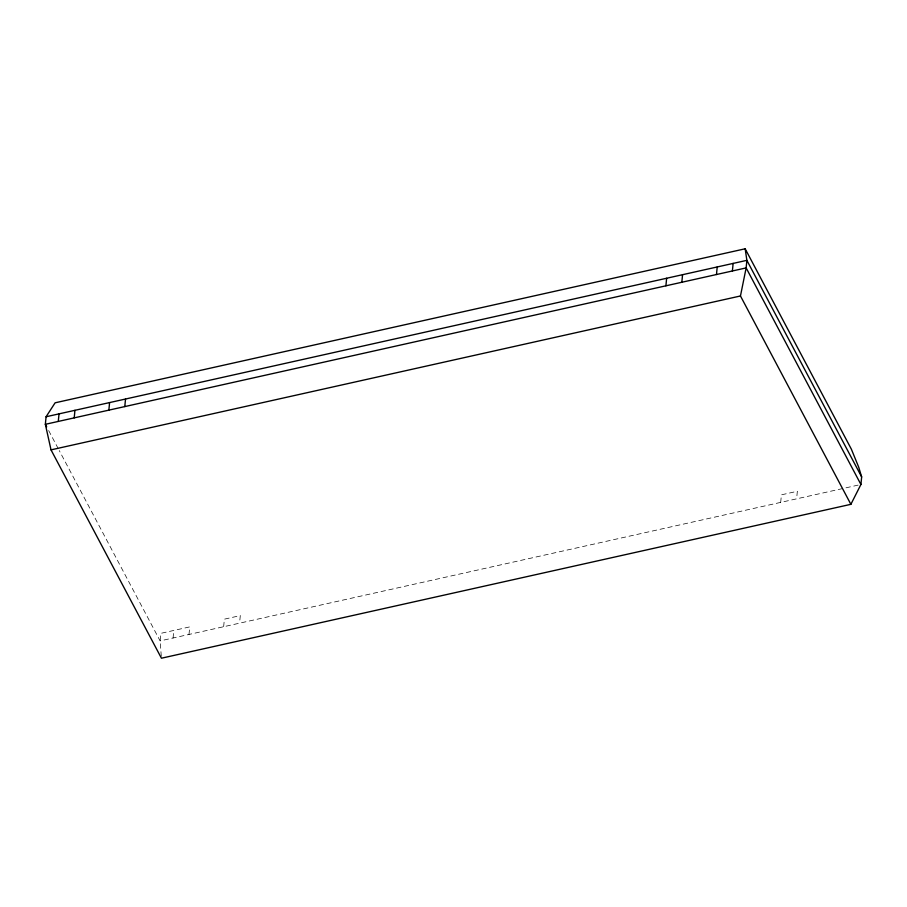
<?xml version="1.0" encoding="UTF-8"?>
<svg xmlns="http://www.w3.org/2000/svg" width="907" height="907" viewBox="0 0 907 907"><rect width="100%" height="100%" fill="white"/><g stroke="black" fill="none" stroke-linecap="round" stroke-linejoin="round"><path stroke-width="0.68" stroke-dasharray="4.54 3.4" d="M173.067 638.006L173.804 630.444M188.996 634.458L189.722 626.896L160.856 633.335L160.131 640.898L161.333 656.872M223.644 626.726L224.369 619.164L240.298 615.604L239.561 623.166M780.689 502.387L781.415 494.825L797.344 491.277L796.618 498.839M858.169 485.098L160.131 640.898L59.261 450.564M48.661 430.564L58.592 449.316"/><path stroke-width="1.36" d="M46.076 416.755L45.35 424.317L51.019 449.861L161.435 658.21L850.879 504.326L860.924 484.485L861.65 476.923L858.736 467.252L851.367 449.18L745.169 248.79L55.112 402.81L46.076 416.755L746.869 260.343L861.65 476.923M58.286 421.426L59.023 413.864M74.215 417.878L74.941 410.315M108.863 410.145L109.588 402.583M124.792 406.585L125.517 399.023M665.908 285.807L666.634 278.245M681.837 282.258L682.563 274.696M716.473 274.526L717.21 266.964M732.403 270.966L733.128 263.404M850.879 504.326L740.463 295.977L746.144 267.905L746.869 260.343L745.169 248.79M51.019 449.861L740.463 295.977M860.924 484.485L746.144 267.905L45.35 424.317L46.676 426.823"/></g></svg>
